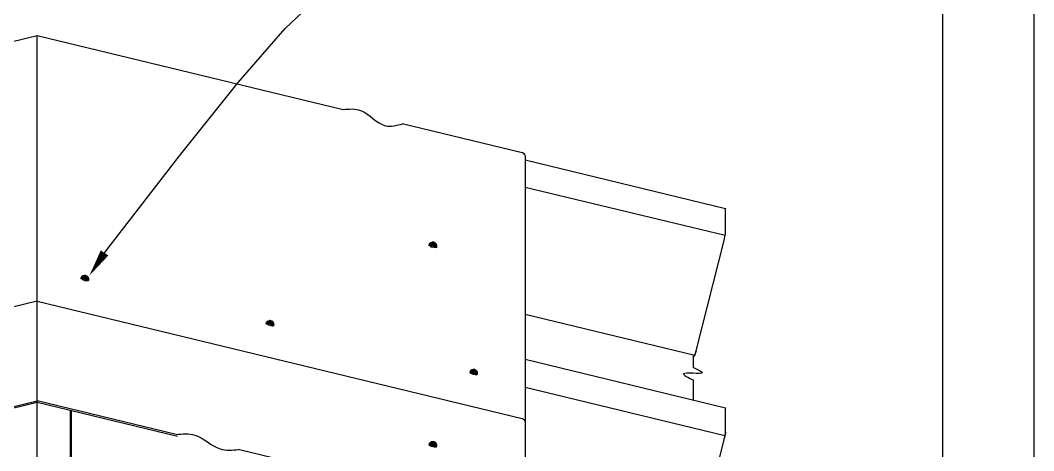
# Model space of a CAD drawing. Extents: x 128.5 to 137, y -26.1 to -15.1.
# Drawn here: x 132.858 to 137.023, y -19.59 to -17.822 of the extents above; entities that cross this region are included whole.
import ezdxf

# ---------------------------------------------------------------- set-up
doc = ezdxf.new("R2010")
doc.units = 0
doc.header["$LTSCALE"] = 0.5
doc.header["$MEASUREMENT"] = 0
for name, color, linetype in [('BORDER', 9, 'CONTINUOUS'), ('DIM', 4, 'CONTINUOUS'), ('DWG', 2, 'CONTINUOUS')]:
    doc.layers.add(name, color=color, linetype=linetype)

msp = doc.modelspace()

# ---------------------------------------------------------------- linework, layer by layer
at = {"layer": 'BORDER'}
for p, q in [((137.0232, -15.1154), (137.0232, -26.1154)), ((136.6482, -15.5529), (136.6482, -25.6779))]:
    msp.add_line(p, q, dxfattribs=at)
at = {"layer": 'DIM', "color": 5}
msp.add_lwpolyline([(133.2042, -18.7774), (133.5121, -18.3792), (133.7529, -18.0776), (133.9465, -17.8562), (134.1127, -17.6985), (134.2715, -17.5882), (134.4428, -17.5088), (134.6465, -17.444), (134.9025, -17.3773)], dxfattribs=at)
msp.add_lwpolyline([(133.1416, -18.8709, 0, 0.0375, 0), (133.2042, -18.7774, 0.0375, 0.0375, 0)], format="xyseb", dxfattribs=at)
at = {"layer": 'DWG'}
for p, q in [((131.6692, -18.1877), (132.9271, -17.8839)), ((132.9271, -17.8839), (134.1852, -18.1878)), ((132.9271, -19.3914), (132.9271, -17.8839)), ((134.428, -18.2464), (134.9206, -18.3654)), ((134.9206, -18.3654), (134.926, -18.3681)), ((134.926, -18.3681), (134.9206, -18.3654)), ((134.9305, -18.3726), (134.926, -18.3681)), ((134.926, -18.3681), (134.9305, -18.3726)), ((134.9305, -18.3726), (134.9323, -18.378)), ((134.9323, -18.378), (134.9323, -19.8855)), ((135.7567, -18.5958), (134.9332, -18.3969)), ((134.9332, -18.5013), (134.9332, -18.5067)), ((134.9332, -18.5067), (135.7549, -18.7047)), ((134.9332, -18.5112), (134.9332, -18.5175)), ((134.9332, -18.5229), (134.9332, -18.5283)), ((135.7567, -18.5949), (135.7567, -18.5958)), ((135.7567, -18.6966), (135.7567, -18.5949)), ((135.7549, -18.7047), (135.7558, -18.7002)), ((135.7558, -18.7002), (135.7567, -18.6966)), ((135.637, -19.1745), (135.7504, -18.7263)), ((135.7504, -18.7263), (135.7549, -18.7047)), ((132.9271, -18.9756), (130.9336, -19.4571)), ((132.9271, -18.9756), (134.9206, -19.4571)), ((134.9332, -19.0044), (134.9332, -19.0107)), ((134.9332, -19.0152), (134.9332, -19.0242)), ((135.6307, -19.1988), (134.9332, -19.0296)), ((135.6244, -19.1997), (135.6289, -19.1997)), ((135.6244, -19.2485), (135.6244, -19.1997)), ((135.6289, -19.1997), (135.6298, -19.1997)), ((135.6298, -19.1997), (135.6307, -19.1988)), ((135.6307, -19.1988), (135.6361, -19.1799)), ((135.6325, -19.1934), (135.6334, -19.1889)), ((135.6334, -19.1889), (135.6343, -19.1853)), ((135.6361, -19.1799), (135.6343, -19.1853)), ((135.6361, -19.1799), (135.637, -19.1745)), ((135.7567, -19.4148), (134.9332, -19.215)), ((134.9332, -19.3203), (134.9332, -19.3248)), ((135.6244, -19.3806), (135.6244, -19.3002)), ((134.9332, -19.3302), (134.9332, -19.3356)), ((135.754, -19.5291), (134.9332, -19.3302)), ((134.9332, -19.3419), (134.9332, -19.3473)), ((132.9271, -19.3914), (132.3478, -19.5312)), ((132.3528, -19.5238), (132.9271, -19.3851)), ((132.9271, -19.3851), (132.9271, -19.3914)), ((133.4983, -19.5231), (132.9271, -19.3851)), ((133.5037, -19.5306), (132.9271, -19.3914)), ((133.0648, -20.1555), (133.0648, -19.4247)), ((133.0648, -19.4256), (133.0666, -19.4256)), ((133.0666, -19.4251), (133.0666, -20.1501)), ((135.7567, -19.4139), (135.7567, -19.4148)), ((135.7567, -19.5156), (135.7567, -19.4139)), ((134.9206, -19.4571), (134.926, -19.4598)), ((134.9206, -19.4571), (134.926, -19.4598)), ((134.926, -19.4598), (134.9305, -19.4643)), ((134.9323, -19.4697), (134.9305, -19.4643)), ((135.7531, -19.5336), (135.7513, -19.5399)), ((135.7513, -19.5399), (135.7531, -19.5336)), ((135.7531, -19.5336), (135.7558, -19.5192)), ((135.7549, -19.5237), (135.754, -19.5291)), ((135.7567, -19.5129), (135.7558, -19.5192)), ((135.7558, -19.5192), (135.7567, -19.5156)), ((135.637, -19.9935), (135.7504, -19.5453)), ((135.7504, -19.5453), (135.7513, -19.5399)), ((134.9206, -19.8666), (133.7539, -19.5848))]:
    msp.add_line(p, q, dxfattribs=at)
at = {"layer": 'DWG', "color": 46}
for p, q in [((134.5372, -18.7461), (134.5462, -18.7371)), ((134.5399, -18.7398), (134.5372, -18.7461)), ((134.566, -18.7398), (134.5372, -18.7461)), ((134.5633, -18.7371), (134.539, -18.7479)), ((134.539, -18.7479), (134.5399, -18.7398)), ((134.5516, -18.7344), (134.5399, -18.7398)), ((134.5453, -18.7362), (134.5399, -18.7398)), ((134.5399, -18.7398), (134.5615, -18.738)), ((134.5399, -18.7398), (134.5417, -18.7389)), ((134.5417, -18.7389), (134.5525, -18.7353)), ((134.5579, -18.7344), (134.5426, -18.7497)), ((134.5624, -18.7362), (134.5444, -18.7443)), ((134.5444, -18.7443), (134.548, -18.7389)), ((134.5462, -18.7353), (134.5453, -18.7362)), ((134.5516, -18.7335), (134.5462, -18.7353)), ((134.548, -18.7389), (134.5516, -18.7407)), ((134.5489, -18.7461), (134.5516, -18.7407)), ((134.5507, -18.7335), (134.5516, -18.7344)), ((134.557, -18.7335), (134.5507, -18.7335)), ((134.5507, -18.7335), (134.5579, -18.7344)), ((134.5525, -18.7353), (134.5507, -18.7335)), ((134.5525, -18.7335), (134.5516, -18.7335)), ((134.5597, -18.7344), (134.5516, -18.7344)), ((134.5516, -18.7344), (134.5597, -18.7344)), ((134.5516, -18.7407), (134.5552, -18.7362)), ((134.5516, -18.7407), (134.5606, -18.7425)), ((134.5525, -18.7335), (134.5525, -18.7335)), ((134.5579, -18.7344), (134.5525, -18.7335)), ((134.5525, -18.7353), (134.5579, -18.7344)), ((134.5597, -18.7344), (134.5525, -18.7353)), ((134.5552, -18.7335), (134.5552, -18.7335)), ((134.5552, -18.7362), (134.5579, -18.7344)), ((134.557, -18.7371), (134.5561, -18.7416)), ((134.5561, -18.7416), (134.5597, -18.7551)), ((134.557, -18.7371), (134.557, -18.7335)), ((134.5633, -18.7371), (134.557, -18.7371)), ((134.5597, -18.7371), (134.557, -18.7371)), ((134.5579, -18.7344), (134.5615, -18.7353)), ((134.5597, -18.7371), (134.5579, -18.7344)), ((134.5579, -18.7344), (134.5624, -18.7371)), ((134.5615, -18.7353), (134.5597, -18.7344)), ((134.5606, -18.7425), (134.5597, -18.7371)), ((134.5615, -18.738), (134.5597, -18.7371)), ((134.5606, -18.7425), (134.5633, -18.7371)), ((134.5606, -18.7425), (134.566, -18.7398)), ((134.5669, -18.7425), (134.5606, -18.7425)), ((134.5606, -18.7488), (134.5606, -18.7425)), ((134.5615, -18.738), (134.5678, -18.7416)), ((134.5642, -18.7425), (134.5615, -18.738)), ((134.5669, -18.7398), (134.5624, -18.7362)), ((134.5624, -18.7371), (134.5669, -18.7425)), ((134.5678, -18.7416), (134.5633, -18.7371)), ((134.5651, -18.7488), (134.5642, -18.7425)), ((134.5669, -18.7398), (134.5669, -18.7398)), ((134.5678, -18.7416), (134.5669, -18.7398)), ((134.5687, -18.7488), (134.5669, -18.7425)), ((134.5669, -18.7425), (134.5687, -18.7488)), ((134.5678, -18.7416), (134.5678, -18.7416)), ((134.5696, -18.747), (134.5678, -18.7416)), ((134.5426, -18.7497), (134.5471, -18.7524)), ((134.5471, -18.7524), (134.5489, -18.7461)), ((134.5471, -18.7524), (134.5534, -18.7542)), ((134.5552, -18.7479), (134.5489, -18.7461)), ((134.5489, -18.7461), (134.5552, -18.7479)), ((134.5534, -18.7542), (134.5552, -18.7479)), ((134.5597, -18.7551), (134.5534, -18.7542)), ((134.5552, -18.7479), (134.5606, -18.7488)), ((134.5597, -18.7551), (134.5606, -18.7488)), ((134.5678, -18.7551), (134.5597, -18.7551)), ((134.5606, -18.7488), (134.5687, -18.7488)), ((134.5651, -18.7551), (134.5651, -18.7488)), ((134.5678, -18.7551), (134.5651, -18.7551)), ((134.5687, -18.7488), (134.5678, -18.7551)), ((134.5696, -18.7533), (134.5678, -18.7551)), ((134.5678, -18.7551), (134.5696, -18.7533)), ((134.5696, -18.747), (134.5687, -18.7488)), ((134.5687, -18.7488), (134.5696, -18.747)), ((134.5696, -18.7533), (134.5696, -18.747)), ((133.1062, -18.882), (133.1161, -18.8703)), ((133.1098, -18.8757), (133.1062, -18.882)), ((133.1062, -18.882), (133.1134, -18.8802)), ((133.1323, -18.8721), (133.108, -18.8838)), ((133.108, -18.8838), (133.1107, -18.8775)), ((133.1098, -18.8757), (133.1224, -18.8712)), ((133.1107, -18.8775), (133.1098, -18.8757)), ((133.1143, -18.8721), (133.1107, -18.8748)), ((133.1107, -18.8748), (133.1179, -18.8748)), ((133.1107, -18.8748), (133.1107, -18.8748)), ((133.1116, -18.8856), (133.1269, -18.8703)), ((133.1134, -18.8802), (133.1116, -18.8856)), ((133.1116, -18.8856), (133.1161, -18.8883)), ((133.1179, -18.8748), (133.1134, -18.8802)), ((133.1134, -18.8802), (133.1242, -18.8838)), ((133.1206, -18.8694), (133.1143, -18.8721)), ((133.1152, -18.8712), (133.1143, -18.8721)), ((133.1152, -18.873), (133.1143, -18.8721)), ((133.1143, -18.8721), (133.1152, -18.873)), ((133.1206, -18.8694), (133.1152, -18.8712)), ((133.1152, -18.873), (133.1206, -18.8703)), ((133.1179, -18.8748), (133.1152, -18.873)), ((133.1161, -18.8703), (133.1206, -18.8703)), ((133.1161, -18.8883), (133.1188, -18.882)), ((133.1224, -18.8901), (133.1161, -18.8883)), ((133.1215, -18.8766), (133.1179, -18.8748)), ((133.1188, -18.882), (133.1215, -18.8766)), ((133.1206, -18.8694), (133.126, -18.8694)), ((133.1215, -18.8766), (133.1206, -18.8694)), ((133.1215, -18.8766), (133.1206, -18.8694)), ((133.1206, -18.8694), (133.126, -18.8694)), ((133.1206, -18.8703), (133.1206, -18.8694)), ((133.1269, -18.8703), (133.1206, -18.8694)), ((133.1206, -18.8703), (133.1287, -18.8703)), ((133.1206, -18.8703), (133.1224, -18.8712)), ((133.1305, -18.8712), (133.1215, -18.8766)), ((133.1242, -18.8721), (133.1215, -18.8766)), ((133.1224, -18.8694), (133.1242, -18.8694)), ((133.1224, -18.8694), (133.1224, -18.8694)), ((133.1269, -18.8703), (133.1224, -18.8694)), ((133.1224, -18.8712), (133.1269, -18.8703)), ((133.1224, -18.8712), (133.1242, -18.8721)), ((133.1242, -18.8838), (133.1224, -18.8901)), ((133.1287, -18.891), (133.1224, -18.8901)), ((133.1224, -18.8901), (133.1287, -18.891)), ((133.1242, -18.8694), (133.1323, -18.8721)), ((133.1242, -18.8694), (133.1242, -18.8694)), ((133.1242, -18.8721), (133.1269, -18.8703)), ((133.126, -18.873), (133.1242, -18.8721)), ((133.1242, -18.8838), (133.1296, -18.8847)), ((133.126, -18.873), (133.1251, -18.8775)), ((133.1287, -18.891), (133.1251, -18.8775)), ((133.1251, -18.8775), (133.1296, -18.8784)), ((133.126, -18.8694), (133.1269, -18.8703)), ((133.1287, -18.873), (133.126, -18.873)), ((133.1287, -18.873), (133.126, -18.873)), ((133.1269, -18.8703), (133.1305, -18.8712)), ((133.1269, -18.8703), (133.1305, -18.8712)), ((133.1359, -18.8784), (133.1269, -18.8703)), ((133.1269, -18.8703), (133.1368, -18.8775)), ((133.1287, -18.8703), (133.1287, -18.873)), ((133.1296, -18.8784), (133.1287, -18.873)), ((133.1296, -18.8847), (133.1287, -18.891)), ((133.1287, -18.891), (133.1377, -18.891)), ((133.1296, -18.8784), (133.1359, -18.8784)), ((133.1296, -18.8784), (133.1359, -18.8784)), ((133.1296, -18.8847), (133.1296, -18.8784)), ((133.1377, -18.8847), (133.1296, -18.8847)), ((133.1305, -18.8712), (133.1305, -18.8712)), ((133.1323, -18.873), (133.1305, -18.8739)), ((133.1305, -18.8739), (133.1332, -18.8784)), ((133.1323, -18.8721), (133.1323, -18.873)), ((133.1359, -18.8757), (133.1323, -18.8721)), ((133.1332, -18.8784), (133.1359, -18.8784)), ((133.1341, -18.891), (133.135, -18.8847)), ((133.1386, -18.8892), (133.1341, -18.891)), ((133.1359, -18.8757), (133.1359, -18.8757)), ((133.1386, -18.8829), (133.1359, -18.8757)), ((133.1359, -18.8784), (133.1368, -18.8775)), ((133.1359, -18.8784), (133.1377, -18.8847)), ((133.1359, -18.8784), (133.1377, -18.8847)), ((133.1368, -18.8775), (133.1386, -18.8829)), ((133.1377, -18.891), (133.1386, -18.8829)), ((133.1377, -18.8847), (133.1377, -18.891)), ((133.1386, -18.8829), (133.1386, -18.8892)), ((133.8938, -19.0582), (133.8677, -19.0672)), ((133.8677, -19.0672), (133.8686, -19.069)), ((133.8686, -19.069), (133.8704, -19.0618)), ((133.8722, -19.0717), (133.8686, -19.069)), ((133.8704, -19.0618), (133.8758, -19.0564)), ((133.8749, -19.0573), (133.8713, -19.0636)), ((133.8713, -19.0636), (133.8749, -19.0654)), ((133.8713, -19.0636), (133.8749, -19.0654)), ((133.8722, -19.0717), (133.8749, -19.0654)), ((133.8893, -19.0771), (133.8722, -19.0717)), ((133.8749, -19.0573), (133.8821, -19.0546)), ((133.8758, -19.0564), (133.8749, -19.0573)), ((133.8749, -19.0654), (133.8785, -19.0609)), ((133.8749, -19.0654), (133.8785, -19.0609)), ((133.8866, -19.0636), (133.8749, -19.0654)), ((133.8749, -19.0654), (133.8794, -19.0672)), ((133.8821, -19.0564), (133.8758, -19.0591)), ((133.8758, -19.0591), (133.8785, -19.0609)), ((133.8776, -19.0735), (133.8794, -19.0672)), ((133.8839, -19.0753), (133.8776, -19.0735)), ((133.8785, -19.0609), (133.883, -19.0573)), ((133.8785, -19.0609), (133.8821, -19.0618)), ((133.8794, -19.0672), (133.8821, -19.0618)), ((133.8794, -19.0672), (133.8848, -19.069)), ((133.8794, -19.0672), (133.8848, -19.069)), ((133.8812, -19.0555), (133.8875, -19.0555)), ((133.8812, -19.0555), (133.8821, -19.0564)), ((133.8821, -19.0564), (133.8812, -19.0555)), ((133.8848, -19.0546), (133.8821, -19.0546)), ((133.8821, -19.0546), (133.883, -19.0546)), ((133.8875, -19.0555), (133.8821, -19.0564)), ((133.8821, -19.0564), (133.883, -19.0573)), ((133.8821, -19.0618), (133.8821, -19.0564)), ((133.8821, -19.0618), (133.883, -19.0573)), ((133.8848, -19.0582), (133.8821, -19.0618)), ((133.883, -19.0546), (133.8848, -19.0546)), ((133.883, -19.0546), (133.883, -19.0546)), ((133.883, -19.0546), (133.8875, -19.0555)), ((133.883, -19.0573), (133.883, -19.0546)), ((133.883, -19.0573), (133.8875, -19.0555)), ((133.883, -19.0573), (133.8911, -19.0573)), ((133.8875, -19.0582), (133.8839, -19.0744)), ((133.8839, -19.0744), (133.8839, -19.0753)), ((133.8848, -19.0582), (133.8848, -19.0546)), ((133.8848, -19.0546), (133.8848, -19.0546)), ((133.8848, -19.0546), (133.892, -19.0573)), ((133.8875, -19.0582), (133.8848, -19.0582)), ((133.8848, -19.069), (133.8866, -19.0636)), ((133.8848, -19.069), (133.8911, -19.0699)), ((133.8866, -19.0636), (133.8956, -19.0708)), ((133.8875, -19.0555), (133.8875, -19.0582)), ((133.8875, -19.0555), (133.8875, -19.0582)), ((133.9001, -19.069), (133.8875, -19.0555)), ((133.8875, -19.0555), (133.892, -19.0591)), ((133.8929, -19.0591), (133.8875, -19.0555)), ((133.8875, -19.0555), (133.8938, -19.0582)), ((133.892, -19.0573), (133.8875, -19.0555)), ((133.8893, -19.0591), (133.8929, -19.0591)), ((133.8893, -19.0591), (133.8911, -19.0645)), ((133.892, -19.0591), (133.8893, -19.0591)), ((133.8911, -19.0699), (133.8893, -19.0771)), ((133.8947, -19.0771), (133.8893, -19.0771)), ((133.892, -19.0573), (133.8911, -19.0645)), ((133.8911, -19.0573), (133.8929, -19.0573)), ((133.8911, -19.0645), (133.8947, -19.0645)), ((133.8911, -19.0645), (133.8911, -19.0699)), ((133.8929, -19.0573), (133.892, -19.0573)), ((133.8929, -19.0591), (133.8929, -19.0573)), ((133.8929, -19.0573), (133.8929, -19.0591)), ((133.8974, -19.0627), (133.8929, -19.0573)), ((133.8929, -19.0573), (133.8974, -19.0627)), ((133.8929, -19.0573), (133.8929, -19.0573)), ((133.8947, -19.0645), (133.8965, -19.0636)), ((133.8947, -19.0645), (133.8965, -19.0636)), ((133.8956, -19.0708), (133.8947, -19.0645)), ((133.8956, -19.0708), (133.8947, -19.0771)), ((133.8983, -19.0762), (133.8947, -19.0771)), ((133.8947, -19.0771), (133.8983, -19.0762)), ((133.8947, -19.0771), (133.8983, -19.0762)), ((133.8992, -19.0699), (133.8956, -19.0708)), ((133.8965, -19.0618), (133.8965, -19.0609)), ((133.8965, -19.0636), (133.8974, -19.0627)), ((133.8974, -19.0627), (133.8992, -19.0699)), ((133.9001, -19.069), (133.8983, -19.0762)), ((133.8983, -19.0762), (133.9001, -19.069)), ((134.7091, -19.2609), (134.7055, -19.2681)), ((134.7055, -19.2681), (134.7064, -19.2699)), ((134.7064, -19.2699), (134.7082, -19.2618)), ((134.7082, -19.2618), (134.7064, -19.2699)), ((134.7064, -19.2699), (134.7154, -19.2744)), ((134.7082, -19.2618), (134.7145, -19.2564)), ((134.7136, -19.2573), (134.7082, -19.2618)), ((134.7082, -19.2618), (134.7091, -19.2636)), ((134.7127, -19.2582), (134.7091, -19.2609)), ((134.7091, -19.2609), (134.7091, -19.2609)), ((134.7091, -19.2636), (134.7118, -19.2663)), ((134.71, -19.2717), (134.7118, -19.2663)), ((134.7163, -19.2609), (134.7118, -19.2663)), ((134.7118, -19.2663), (134.7226, -19.2699)), ((134.719, -19.2555), (134.7127, -19.2582)), ((134.7127, -19.2582), (134.7136, -19.2591)), ((134.719, -19.2555), (134.7136, -19.2573)), ((134.7136, -19.2591), (134.719, -19.2564)), ((134.7145, -19.2564), (134.7136, -19.2591)), ((134.7136, -19.2591), (134.7163, -19.2609)), ((134.7154, -19.2744), (134.7244, -19.2636)), ((134.7208, -19.2762), (134.7154, -19.2744)), ((134.7163, -19.2609), (134.7208, -19.2573)), ((134.7307, -19.2582), (134.7163, -19.2609)), ((134.7172, -19.2681), (134.7199, -19.2627)), ((134.7226, -19.2699), (134.7172, -19.2681)), ((134.719, -19.2555), (134.7244, -19.2555)), ((134.719, -19.2564), (134.719, -19.2555)), ((134.7253, -19.2564), (134.719, -19.2555)), ((134.719, -19.2564), (134.7271, -19.2564)), ((134.719, -19.2564), (134.7253, -19.2564)), ((134.7199, -19.2627), (134.719, -19.2564)), ((134.7199, -19.2627), (134.7226, -19.2582)), ((134.7244, -19.2636), (134.7199, -19.2627)), ((134.7244, -19.2636), (134.7199, -19.2627)), ((134.7208, -19.2555), (134.7208, -19.2555)), ((134.7253, -19.2564), (134.7208, -19.2555)), ((134.7208, -19.2573), (134.7253, -19.2564)), ((134.7208, -19.2762), (134.7226, -19.2699)), ((134.7271, -19.2771), (134.7208, -19.2762)), ((134.7226, -19.2555), (134.7244, -19.2591)), ((134.7226, -19.2555), (134.7226, -19.2555)), ((134.7244, -19.2555), (134.7226, -19.2555)), ((134.7226, -19.2555), (134.7307, -19.2582)), ((134.7253, -19.2564), (134.7226, -19.2555)), ((134.7226, -19.2582), (134.7253, -19.2564)), ((134.7226, -19.2699), (134.728, -19.2708)), ((134.7244, -19.2555), (134.7244, -19.2591)), ((134.7253, -19.2564), (134.7244, -19.2555)), ((134.7253, -19.2564), (134.7244, -19.2591)), ((134.7244, -19.2591), (134.7307, -19.2591)), ((134.7244, -19.2591), (134.7244, -19.2636)), ((134.7244, -19.2636), (134.728, -19.2645)), ((134.7307, -19.2582), (134.7253, -19.2564)), ((134.7289, -19.2591), (134.7253, -19.2564)), ((134.7253, -19.2564), (134.7343, -19.2645)), ((134.7307, -19.2582), (134.7253, -19.2564)), ((134.7253, -19.2564), (134.7289, -19.2573)), ((134.7271, -19.2591), (134.7307, -19.2591)), ((134.728, -19.2645), (134.7271, -19.2591)), ((134.728, -19.2708), (134.7271, -19.2771)), ((134.728, -19.2708), (134.7271, -19.2771)), ((134.7271, -19.2771), (134.7361, -19.2771)), ((134.7307, -19.2591), (134.728, -19.2645)), ((134.728, -19.2645), (134.7343, -19.2645)), ((134.728, -19.2645), (134.728, -19.2708)), ((134.7361, -19.2708), (134.728, -19.2708)), ((134.728, -19.2708), (134.7334, -19.2708)), ((134.7289, -19.2573), (134.7307, -19.2582)), ((134.7316, -19.2645), (134.7289, -19.2591)), ((134.7307, -19.2591), (134.7307, -19.2582)), ((134.7334, -19.2618), (134.7307, -19.2582)), ((134.7307, -19.2582), (134.7343, -19.2618)), ((134.7352, -19.2636), (134.7316, -19.2645)), ((134.7334, -19.2708), (134.7325, -19.2771)), ((134.7325, -19.2771), (134.737, -19.2753)), ((134.7334, -19.2618), (134.7334, -19.2618)), ((134.7343, -19.2645), (134.7334, -19.2618)), ((134.7343, -19.2618), (134.7343, -19.2645)), ((134.7343, -19.2645), (134.7361, -19.2708)), ((134.7343, -19.2645), (134.7361, -19.2708)), ((134.7352, -19.2636), (134.7352, -19.2636)), ((134.737, -19.269), (134.7352, -19.2636)), ((134.7361, -19.2771), (134.737, -19.269)), ((134.7361, -19.2708), (134.7361, -19.2771)), ((134.737, -19.2753), (134.737, -19.269)), ((132.9271, -20.9295), (132.9271, -19.3914)), ((134.5516, -19.5534), (134.5372, -19.5642)), ((134.5399, -19.5588), (134.5372, -19.5642)), ((134.5372, -19.5642), (134.539, -19.5669)), ((134.5417, -19.5606), (134.539, -19.5669)), ((134.539, -19.5669), (134.5426, -19.5687)), ((134.5399, -19.5588), (134.5453, -19.5552)), ((134.5417, -19.5579), (134.5399, -19.5588)), ((134.5669, -19.5588), (134.5399, -19.5588)), ((134.5462, -19.5534), (134.5417, -19.5579)), ((134.5462, -19.5561), (134.5417, -19.5606)), ((134.5444, -19.5624), (134.5417, -19.5606)), ((134.5426, -19.5687), (134.5444, -19.5624)), ((134.5426, -19.5687), (134.5471, -19.5705)), ((134.5552, -19.5552), (134.5444, -19.5624)), ((134.5444, -19.5624), (134.5624, -19.5561)), ((134.5444, -19.5624), (134.5489, -19.5651)), ((134.5453, -19.5552), (134.5462, -19.5561)), ((134.5462, -19.5534), (134.5597, -19.5534)), ((134.5579, -19.5534), (134.5462, -19.5534)), ((134.5489, -19.5651), (134.5462, -19.5534)), ((134.5579, -19.5534), (134.5471, -19.5705)), ((134.5471, -19.5705), (134.5534, -19.5723)), ((134.5471, -19.5705), (134.5597, -19.5741)), ((134.5525, -19.5543), (134.548, -19.5579)), ((134.548, -19.5579), (134.5516, -19.5597)), ((134.5507, -19.5525), (134.5516, -19.5534)), ((134.5579, -19.5534), (134.5507, -19.5525)), ((134.5507, -19.5525), (134.5516, -19.5525)), ((134.5507, -19.5525), (134.5507, -19.5525)), ((134.5579, -19.5534), (134.5507, -19.5525)), ((134.5516, -19.5525), (134.5525, -19.5516)), ((134.5525, -19.5525), (134.5516, -19.5597)), ((134.5516, -19.5597), (134.5606, -19.5615)), ((134.5516, -19.5597), (134.5561, -19.5606)), ((134.5525, -19.5516), (134.5552, -19.5552)), ((134.5525, -19.5516), (134.5525, -19.5516)), ((134.5579, -19.5534), (134.5525, -19.5525)), ((134.5633, -19.5552), (134.5525, -19.5543)), ((134.5534, -19.5723), (134.5552, -19.5669)), ((134.5552, -19.5525), (134.5561, -19.5606)), ((134.557, -19.5525), (134.5552, -19.5525)), ((134.5552, -19.5552), (134.5579, -19.5534)), ((134.5615, -19.5543), (134.5552, -19.5552)), ((134.557, -19.5561), (134.5552, -19.5552)), ((134.5552, -19.5669), (134.5606, -19.5678)), ((134.5561, -19.5606), (134.557, -19.5561)), ((134.5561, -19.5606), (134.5597, -19.5741)), ((134.5597, -19.5534), (134.557, -19.5525)), ((134.557, -19.5561), (134.5579, -19.5534)), ((134.5624, -19.5561), (134.557, -19.5561)), ((134.5624, -19.5552), (134.5579, -19.5534)), ((134.5597, -19.5561), (134.5579, -19.5534)), ((134.5579, -19.5534), (134.5615, -19.5543)), ((134.5615, -19.5561), (134.5579, -19.5534)), ((134.5606, -19.5615), (134.5597, -19.5561)), ((134.5597, -19.5741), (134.5606, -19.5678)), ((134.5597, -19.5741), (134.5651, -19.5741)), ((134.5606, -19.5615), (134.5669, -19.5615)), ((134.5606, -19.5678), (134.5606, -19.5615)), ((134.5606, -19.5678), (134.5606, -19.5615)), ((134.5651, -19.5678), (134.5606, -19.5678)), ((134.5606, -19.5678), (134.5651, -19.5678)), ((134.5615, -19.5543), (134.5624, -19.5561)), ((134.5696, -19.566), (134.5615, -19.5561)), ((134.5624, -19.5552), (134.5624, -19.5561)), ((134.5633, -19.5552), (134.5624, -19.5552)), ((134.5669, -19.5588), (134.5624, -19.5552)), ((134.5624, -19.5561), (134.5633, -19.5552)), ((134.5624, -19.5561), (134.5678, -19.5606)), ((134.5642, -19.5615), (134.5669, -19.5615)), ((134.5651, -19.5678), (134.5642, -19.5615)), ((134.5651, -19.5678), (134.5687, -19.5669)), ((134.5696, -19.5723), (134.5651, -19.5678)), ((134.5651, -19.5741), (134.5651, -19.5678)), ((134.5651, -19.5741), (134.5678, -19.5732)), ((134.5651, -19.5741), (134.5678, -19.5732)), ((134.5678, -19.5732), (134.5651, -19.5741)), ((134.5669, -19.5615), (134.5669, -19.5588)), ((134.5696, -19.566), (134.5669, -19.5615)), ((134.5678, -19.5606), (134.5687, -19.5669)), ((134.5687, -19.5669), (134.5678, -19.5732)), ((134.5678, -19.5732), (134.5696, -19.5723)), ((134.5696, -19.5723), (134.5696, -19.566))]:
    msp.add_line(p, q, dxfattribs=at)
at = {"layer": 'DWG'}
for points in [[(134.1844, -18.1881), (134.2564, -18.1919), (134.3586, -18.2549), (134.4293, -18.2468)], [(135.6244, -19.2483), (135.66, -19.2693), (135.584, -19.2737), (135.6244, -19.2996)], [(133.4983, -19.5231), (133.5747, -19.5251), (133.6789, -19.5821), (133.7547, -19.5849)]]:
    msp.add_spline(points, degree=3, dxfattribs=at)

doc.saveas('drawing.dxf')
